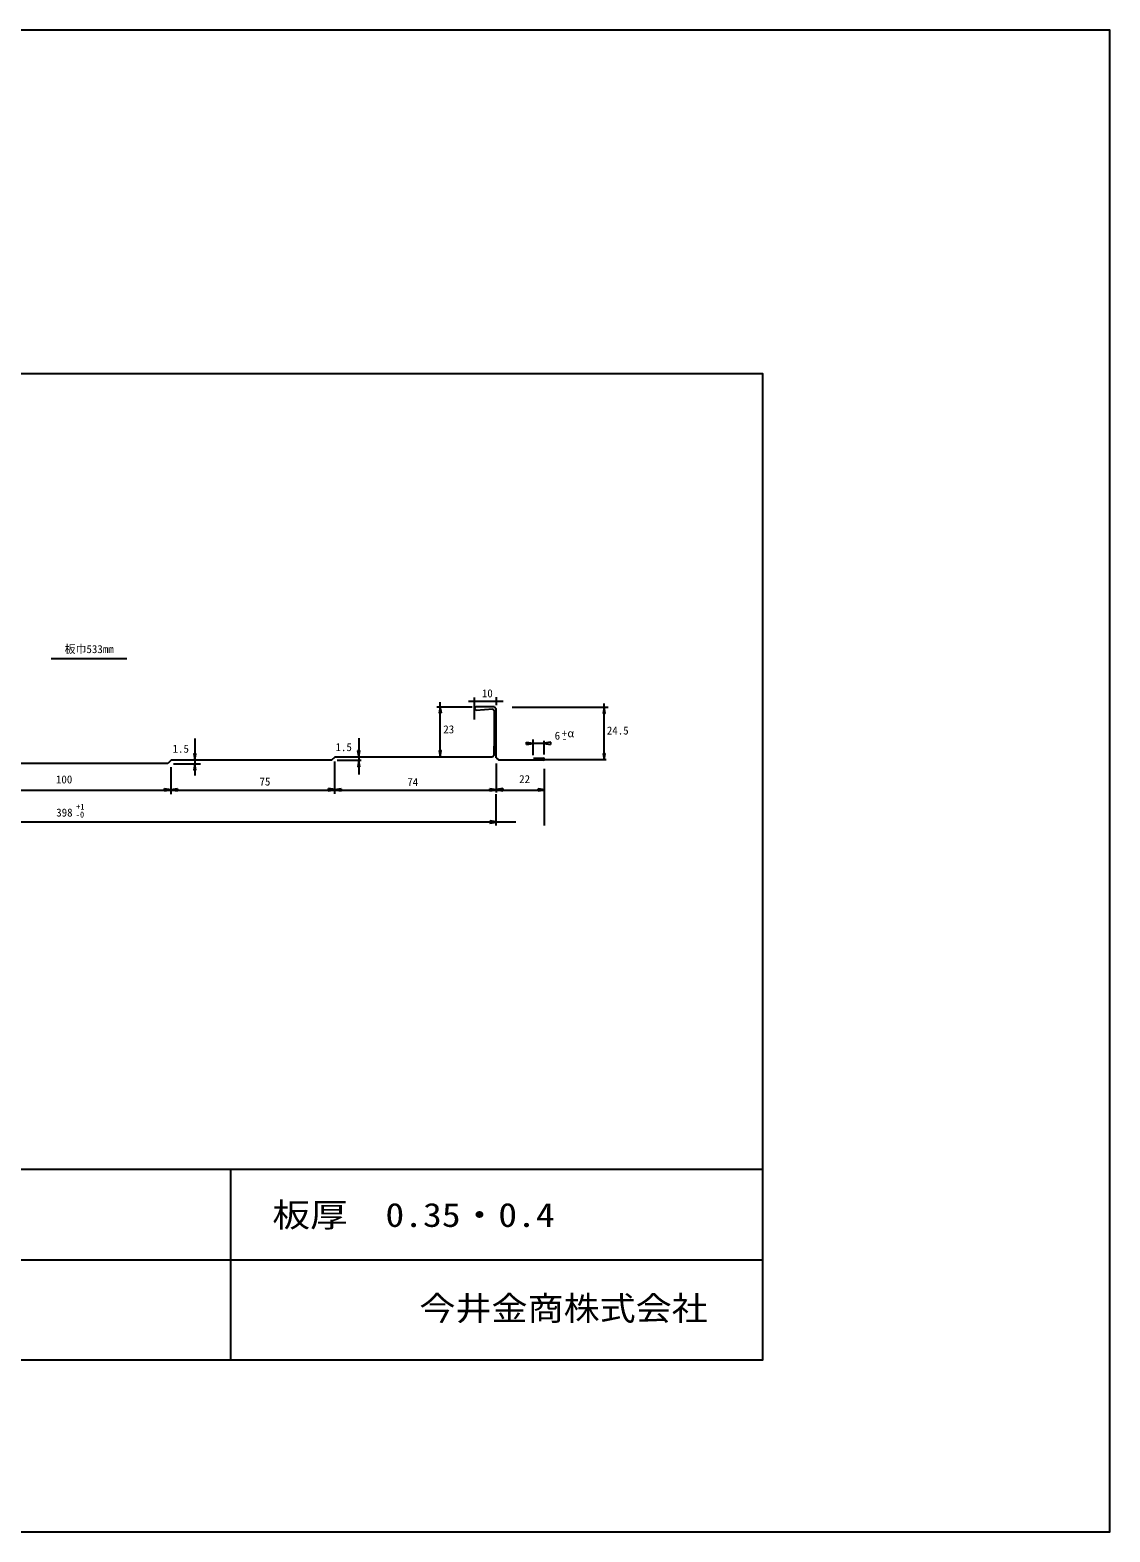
# Model space of a CAD drawing. Units: millimetres, scale not verified. Extents: x -97 to 97, y -69 to 69.
# Drawn here: x -1.6 to 97.3, y -68.8 to 68.8 of the extents above; entities that cross this region are included whole.
import ezdxf
from ezdxf.enums import TextEntityAlignment as Align

# ---------------------------------------------------------------- set-up
doc = ezdxf.new("R2010")
doc.units = ezdxf.units.MM
doc.header["$LTSCALE"] = 0.5
for name, color, linetype in [('0-0_0', 7, 'Continuous'), ('0-1_0', 5, 'Continuous'), ('0-2_レイヤ__', 5, 'Continuous')]:
    doc.layers.add(name, color=color, linetype=linetype)
doc.styles.add('ＭＳ ゴシック', font='')
doc.styles.get('ＭＳ ゴシック').set_extended_font_data('MS Gothic')

msp = doc.modelspace()

# ---------------------------------------------------------------- linework, layer by layer
at = {"layer": '0-0_0'}
for p, q in [((35.968, 2.1662), (35.968, 7.2142)), ((38.5552, 7.3109), (41.7376, 7.3109)), ((41.1034, 6.9475), (41.112, 7.6858)), ((50.9761, 1.9821), (50.9761, 7.0886)), ((35.666, 6.801), (38.8915, 6.801)), ((36.0637, 6.2101), (35.8672, 6.2101)), ((35.9635, 6.8055), (35.8711, 6.212)), ((36.0657, 6.2062), (35.9693, 6.8074)), ((42.5481, 6.7667), (51.3272, 6.7667)), ((51.0711, 6.1709), (50.8746, 6.1709)), ((50.9709, 6.7663), (50.8784, 6.1728)), ((51.073, 6.167), (50.9767, 6.7682)), ((13.5084, 3.8779), (13.5084, 0.493)), ((28.4042, 2.7966), (28.5005, 2.1954)), ((28.4061, 2.7927), (28.6026, 2.7927)), ((28.5063, 2.1973), (28.5988, 2.7908)), ((28.5074, 3.9314), (28.5074, 0.6051)), ((35.8665, 2.8063), (35.9628, 2.2051)), ((35.8684, 2.8024), (36.065, 2.8024)), ((35.9686, 2.207), (36.0611, 2.8005)), ((43.8661, 3.3447), (44.4672, 3.4411)), ((43.8699, 3.3466), (43.8699, 3.5432)), ((44.4653, 3.4468), (43.8718, 3.5393)), ((45.8113, 3.4454), (43.9481, 3.4454)), ((44.4795, 2.3771), (44.4795, 3.811)), ((46.0752, 3.5503), (45.474, 3.454)), ((45.4759, 3.4482), (46.0694, 3.3557)), ((45.4891, 2.421), (45.4891, 3.694)), ((46.0713, 3.5484), (46.0713, 3.3519)), ((11.5575, 1.5758), (14.0351, 1.5758)), ((13.4111, 2.5045), (13.5075, 1.9033)), ((13.504, 1.5805), (13.4115, 0.987)), ((13.413, 2.5007), (13.6096, 2.5007)), ((13.6061, 0.9813), (13.5098, 1.5824)), ((13.5132, 1.9053), (13.6057, 2.4987)), ((26.3012, 1.7854), (26.3012, -1.1605)), ((28.7317, 1.8927), (26.5175, 1.8927)), ((28.5056, 1.8942), (28.4131, 1.3008)), ((28.6077, 1.295), (28.5114, 1.8962)), ((41.1019, -1.0488), (41.1019, 1.6142)), ((51.137, 1.9235), (45.533, 1.9235)), ((50.8681, 2.5255), (50.9645, 1.9243)), ((50.8701, 2.5216), (51.0666, 2.5216)), ((50.9703, 1.9262), (51.0627, 2.5197)), ((11.3136, 1.2539), (11.3136, -1.2043)), ((13.6042, 0.9851), (13.4077, 0.9851)), ((28.6058, 1.2989), (28.4092, 1.2989)), ((45.4927, -4.0695), (45.4927, 1.1102)), ((-38.5998, -0.8389), (45.4896, -0.8389)), ((10.7138, -0.8981), (11.315, -0.8018)), ((10.7176, -0.8962), (10.7176, -0.6997)), ((11.313, -0.796), (10.7196, -0.7035)), ((11.9173, -0.703), (11.3161, -0.7993)), ((11.318, -0.8051), (11.9115, -0.8976)), ((11.9134, -0.7049), (11.9134, -0.9014)), ((25.7201, -0.8953), (26.3213, -0.7989)), ((25.724, -0.8933), (25.724, -0.6968)), ((26.3194, -0.7931), (25.7259, -0.7006)), ((26.8938, -0.7057), (26.2927, -0.802)), ((26.2946, -0.8078), (26.888, -0.9003)), ((26.89, -0.7076), (26.89, -0.9041)), ((40.5017, -0.9013), (41.1029, -0.805)), ((40.5056, -0.8994), (40.5056, -0.7028)), ((41.101, -0.7992), (40.5075, -0.7067)), ((41.0706, -4.0823), (41.0706, -1.1999)), ((41.7006, -0.6964), (41.0994, -0.7928)), ((41.1013, -0.7986), (41.6948, -0.8911)), ((41.6967, -0.6984), (41.6967, -0.8949)), ((44.9352, -0.9013), (45.5364, -0.805)), ((44.939, -0.8994), (44.939, -0.7028)), ((45.5344, -0.7992), (44.941, -0.7067)), ((40.5163, -3.8569), (41.1175, -3.7606)), ((40.5202, -3.855), (40.5202, -3.6585))]:
    msp.add_line(p, q, dxfattribs=at)
at = {"layer": '0-0_0', "color": 5}
for p, q in [((40.7699, 6.5975), (40.8978, 6.4697)), ((40.9256, 6.7937), (41.0971, 6.6222)), ((40.8979, 2.3577), (40.7367, 2.1966)), ((41.0944, 2.1233), (41.3165, 1.9012))]:
    msp.add_line(p, q, dxfattribs=at)
at = {"layer": '0-0_0'}
for points in [[(-38.3645, -3.7446), (42.7408, -3.7446), (42.8964, -3.7446)], [(41.1156, -3.7548), (41.0777, -3.7489), (40.5221, -3.6623)]]:
    msp.add_lwpolyline(points, dxfattribs=at)
at = {"layer": '0-0_0', "color": 5}
for centre, radius, start, end in [((39.2618, 6.6448), 0.151, 91.62115, 271.62115), ((45.394, 2.0006), 0.0994, 270.72984, 90.72984)]:
    msp.add_arc(centre, radius, start, end, dxfattribs=at)
at = {"layer": '0-1_0'}
for p, q in [((65.4957, -35.5774), (-64.1857, -35.5774)), ((16.7786, -35.5774), (16.7786, -53.0785)), ((65.4957, -43.8925), (-64.1857, -43.8925))]:
    msp.add_line(p, q, dxfattribs=at)
for points in [[(-97.261, -68.7771), (97.2608, -68.7771), (97.2608, 68.7773), (-97.261, 68.7773)], [(-64.1857, -53.0168), (65.4957, -53.0168), (65.4957, 37.297), (-64.1857, 37.297)]]:
    msp.add_lwpolyline(points, close=True, dxfattribs=at)
at = {"layer": '0-2_レイヤ__'}
for p, q in [((0.3662, 11.2138), (7.2817, 11.2138)), ((39.0993, 5.6442), (39.0993, 7.6423)), ((40.6979, 6.7935), (39.2492, 6.7935)), ((39.2595, 6.4941), (40.7648, 6.599)), ((40.9294, 6.7935), (40.0984, 6.7935)), ((40.8977, 6.4722), (40.8977, 2.3587)), ((41.0975, 5.794), (41.0975, 6.6216)), ((41.0975, 2.1252), (41.0975, 6.3938)), ((40.8977, 2.4097), (40.8977, 3.1975)), ((11.0273, 1.5986), (-8.333, 1.5986)), ((40.7384, 2.1977), (26.3125, 2.1977)), ((40.5767, 2.1977), (39.8986, 2.1977)), ((41.0975, 2.1195), (41.0975, 2.3094)), ((42.0962, 1.898), (41.3203, 1.898)), ((45.3932, 1.898), (41.3927, 1.898)), ((44.494, 2.0981), (45.3932, 2.0981))]:
    msp.add_line(p, q, dxfattribs=at)
msp.add_lwpolyline([(26.3125, 2.1977), (26.0124, 1.898), (11.327, 1.898), (11.0273, 1.5986)], dxfattribs=at)

# ---------------------------------------------------------------- texts
at = {"layer": '0-0_0', "color": 4, "style": 'ＭＳ ゴシック'}
for s, p in [('+', (47.0775, 3.7823)), ('α', (47.6007, 3.7877)), ('-\u3000', (47.0837, 3.2902)), ('74', (32.9482, -0.6805))]:
    msp.add_text(s, height=0.7331, dxfattribs=at).set_placement(p, align=Align.BOTTOM_LEFT)
at = {"layer": '0-0_0', "style": 'ＭＳ ゴシック'}
msp.add_text('-0', height=0.5499, dxfattribs=at).set_placement((2.6201, -3.512), align=Align.BOTTOM_LEFT)
at = {"layer": '0-1_0', "color": 3, "style": 'ＭＳ ゴシック'}
for s, width, p in [('板厚\u30000.35・0.4', 1.15, (20.6, -41.5)), ('今井金商株式会社', 1.1, (34.0556, -50.0556))]:
    msp.add_text(s, height=2.199, dxfattribs=dict(at, width=width)).set_placement(p, align=Align.BOTTOM_LEFT)
at = {"layer": '0-2_レイヤ__', "color": 4, "style": 'ＭＳ ゴシック'}
for s, p in [('板巾533mm', (1.5835, 11.4939)), ('10', (39.7739, 7.4451)), ('23', (36.2458, 4.1456)), ('6', (46.4377, 3.5659)), ('24.5', (51.2143, 4.0359)), ('1.5', (11.4669, 2.3684)), ('1.5', (26.3805, 2.5165)), ('100', (0.7908, -0.4428)), ('75', (19.4204, -0.6397)), ('22', (43.1897, -0.4107)), ('398', (0.8171, -3.4779))]:
    msp.add_text(s, height=0.7331, dxfattribs=at).set_placement(p, align=Align.BOTTOM_LEFT)
at = {"layer": '0-2_レイヤ__', "color": 7, "style": 'ＭＳ ゴシック'}
msp.add_text('+1', height=0.5499, dxfattribs=at).set_placement((2.6466, -2.7979), align=Align.BOTTOM_LEFT)

doc.saveas('drawing.dxf')
